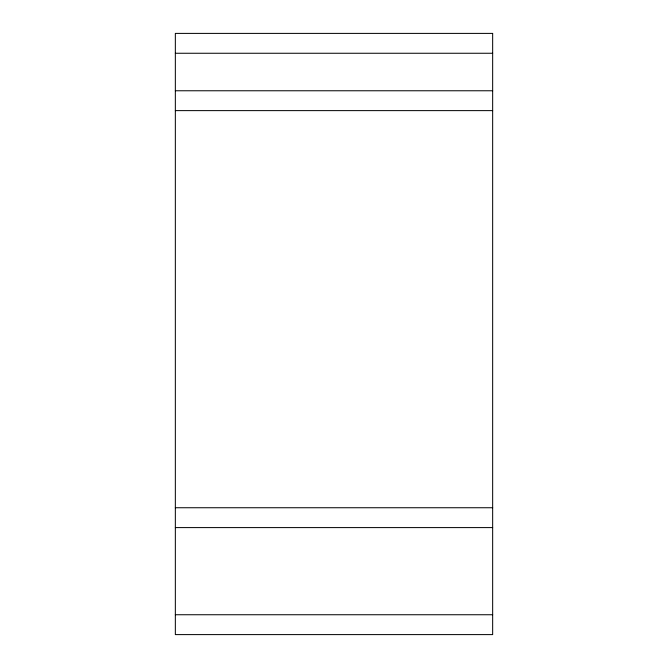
<?xml version="1.0" encoding="UTF-8"?>
<svg xmlns="http://www.w3.org/2000/svg" width="668" height="668" viewBox="0 0 668 668"><rect width="100%" height="100%" fill="white"/><g stroke="black" fill="none" stroke-linecap="round" stroke-linejoin="round"><path stroke-width="1" d="M175.342 53.256L492.658 53.256M175.342 90.764L492.658 90.764M175.342 110.621L492.658 110.621M175.342 507.738L492.658 507.738M175.342 527.595L492.658 527.595M175.342 614.744L492.658 614.744M492.658 33.4L175.342 33.4L175.342 634.6L492.658 634.6L492.658 33.4"/></g></svg>
